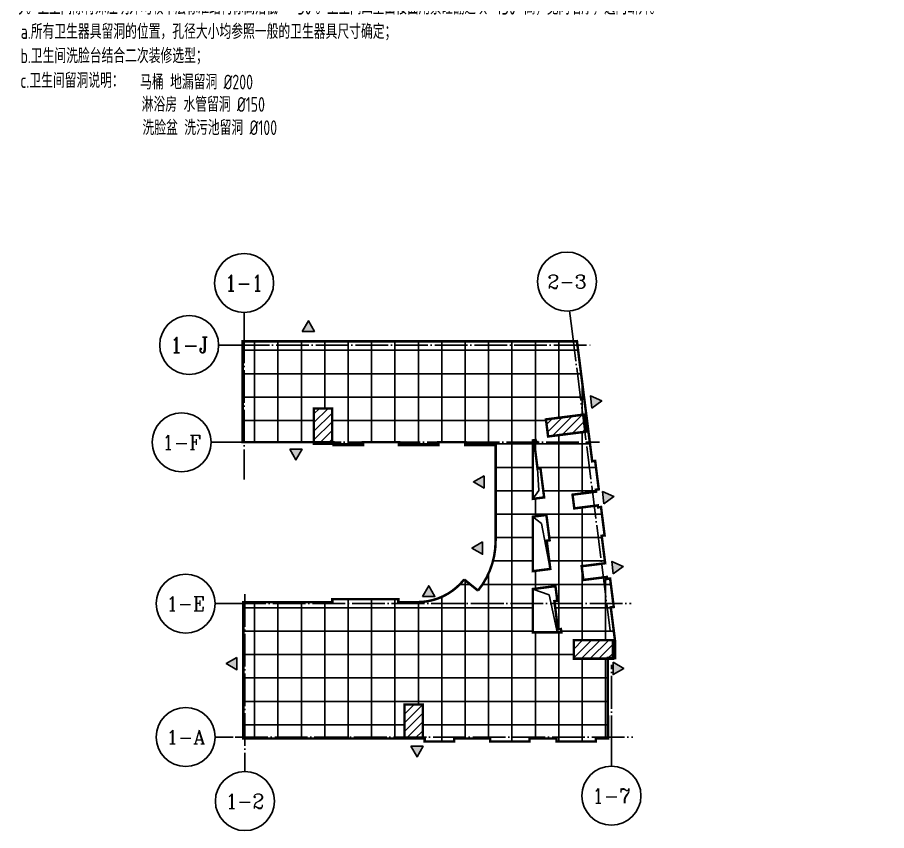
# Model space of a CAD drawing. Header units: millimetres. Extents: x -1048436 to -185795, y -983427 to 400387.
# Drawn here: x -660665 to -634129, y -514507 to -489683 of the extents above; entities that cross this region are included whole.
import ezdxf
from ezdxf.enums import TextEntityAlignment as Align

# ---------------------------------------------------------------- set-up
doc = ezdxf.new("R2010")
doc.units = ezdxf.units.MM
doc.header["$LTSCALE"] = 500
for name, pattern in [('A-FP_05$0$pln_L5$0$Col_L4$0$PHANTOM', [63.5, 31.75, -6.35, 6.35, -6.35, 6.35, -6.35]), ('DASH', [0.35, 0.25, -0.1]), ('DOTE', [2.42, 2, -0.2, 0.02, -0.2])]:
    doc.linetypes.add(name, pattern=pattern)
for name, color, linetype in [('建-填充', 9, 'Continuous'), ('建-文字', 4, 'Continuous'), ('建-符号', 13, 'Continuous'), ('建-轴线', 16, 'DOTE'), ('建-防火分区', 123, 'Continuous')]:
    doc.layers.add(name, color=color, linetype=linetype)
doc.styles.add('_TCH_AXIS', font='COMPLEX', dxfattribs={"bigfont": 'GBCBIG'})
doc.styles.add('HZ0', font='hzs.shx', dxfattribs={"width": 0.7, "bigfont": 'hztxt.shx'})
doc.styles.add('XD2008', font='xd-hzs.shx', dxfattribs={"width": 0.7, "bigfont": 'xd-hztxt.shx'})
pattern_1 = [(45, (374521.56, 50763.32), (-132.582575, 132.582575), [])]

# ---------------------------------------------------------------- blocks, each defined once
blk = doc.blocks.new('三角')
at = {"layer": '建-符号'}
h = blk.add_hatch(color=256, dxfattribs=at)
h.dxf.hatch_style = 1
h.paths.add_polyline_path([(-500, -866), (500, -866), (0, 0)])
blk.add_lwpolyline([(500, -866), (0, 0), (-500, -866)], close=True, dxfattribs=at)
blk = doc.blocks.new('dhfgh')
at = {"layer": '建-文字', "style": 'XD2008', "width": 0.7}
for s, p in [('注：', (-660676, -482283)), ('1', (-660676, -483177)), ('。建筑物相对标高±', (-660393, -483177)), ('0.000', (-657086, -483177)), ('相当于绝对标高', (-655814, -483177)), ('50.800', (-653241, -483177)), ('2', (-660676, -483911)), ('。±', (-660393, -483911)), ('0.000', (-659658, -483911)), ('以下内隔墙采用', (-658386, -483911)), ('100/200', (-655629, -483911)), ('厚', (-653650, -483911)), ('Mu10', (-653097, -483911)), ('砼空心砌块', (-651924, -483911)), ('DM10', (-649901, -483911)), ('混合砂浆砌筑，±', (-648700, -483911)), ('0.000', (-645760, -483911)), ('以上填充墙采用', (-644488, -483911)), ('100/200', (-641915, -483911)), ('厚加气砼砌块', (-639936, -483911)), ('DM10', (-637546, -483911)), ('混合砂浆砌筑。', (-636345, -483911)), ('3', (-660676, -484723)), ('。走道两侧消火栓均为暗装。', (-660393, -484723)), ('4', (-660676, -485503)), ('。除注明外，所有门垛出墙', (-660393, -485503)), ('200', (-655983, -485503)), ('。如遇剪力墙构造柱或结构柱时，预留拉结墙筋用素砼捣。', (-655135, -485503)), ('5', (-660676, -486350)), ('。强弱电间、变压室等除标注外均较本层标准建筑标高抬高', (-660393, -486350)), ('150', (-650838, -486350)), ('，详见建筑平面图。', (-649990, -486350)), ('6', (-660676, -487177)), ('。所有风井壁与风管之间采用柔性非燃材料填塞。', (-660393, -487177)), ('。供幼儿使用的房间门两侧高差以缓坡过渡。', (-660393, -488008)), ('7', (-660676, -488008)), ('。防护栏杆做法详见', (-660393, -488842)), ('8', (-660676, -488842)), ('。卫生间除特殊注明外均较本层标准结构标高落低', (-660393, -489598)), ('。卫生间四壁由楼面用素砼翻道坎', (-651558, -489598)), ('高，宽同墙厚，遇门断开。', (-645197, -489598)), ('9', (-660676, -489598)), ('50', (-652123, -489598)), ('150', (-646045, -489598))]:
    blk.add_text(s, height=525, dxfattribs=at).set_placement(p)
at = {"layer": '建-文字', "linetype": 'ByBlock', "style": 'HZ0', "width": 0.8}
for s, p in [('a.所有卫生器具留洞的位置，孔径大小均参照一般的卫生器具尺寸确定；', (-660563, -490341, -100)), ('b.卫生间洗脸台结合二次装修选型；', (-660572, -491081, -100)), ('c.卫生间留洞说明：', (-660572, -491835, -100)), ('马桶 地漏留洞 %%c200', (-656918, -491882, -100)), ('淋浴房 水管留洞 %%c150', (-656870, -492565, -100)), ('洗脸盆 洗污池留洞 %%C100', (-656846, -493275, -100))]:
    blk.add_text(s, height=450, dxfattribs=at).set_placement(p)

msp = doc.modelspace()

# ---------------------------------------------------------------- hatches: boundary and pattern name
at = {"layer": '建-填充', "linetype": 'A-FP_05$0$pln_L5$0$Col_L4$0$PHANTOM'}
h = msp.add_hatch(dxfattribs=at)
h.set_pattern_fill('NET', color=256, scale=225)
h.set_pattern_definition([(0, (329554.4, 272392.76), (0, 714.375), []), (90, (329554.4, 272392.76), (-714.375, 4e-14), [])])
edge = h.paths.add_edge_path()
edge.add_line((-653765.7, -511695.9), (-653765.7, -507532.9))
edge.add_line((-653765.7, -507532.9), (-651050.7, -507532.9))
edge.add_line((-651050.7, -507532.9), (-651050.7, -507442.4))
edge.add_line((-651050.7, -507442.4), (-649037.1, -507442.4))
edge.add_line((-649037.1, -507442.4), (-649037.1, -507517.8))
edge.add_line((-649037.1, -507517.8), (-649037.1, -507532.9))
edge.add_line((-649037.1, -507532.9), (-648456.9, -507532.9))
edge.add_arc((-648456.9, -505707.2), 1825.7, 270, 321.65336)
edge.add_line((-647025, -506839.9), (-646603.3, -507181.4))
edge.add_arc((-648478.8, -505662.6), 2413.3, 321, 359.99787)
edge.add_line((-646065.5, -505662.7), (-646065.4, -502740))
edge.add_line((-646065.4, -502740), (-646989.2, -502740))
edge.add_line((-646989.2, -502740), (-646989.2, -502649.5))
edge.add_line((-646989.2, -502649.5), (-647815, -502649.5))
edge.add_line((-647815, -502649.5), (-647815, -502740))
edge.add_line((-647815, -502740), (-649014.2, -502740))
edge.add_line((-649014.2, -502740), (-649014.2, -502649.5))
edge.add_line((-649014.2, -502649.5), (-650115.3, -502649.5))
edge.add_line((-650115.3, -502649.5), (-650115.3, -502740))
edge.add_line((-650115.3, -502740), (-651012.7, -502740))
edge.add_line((-651012.7, -502740), (-651012.7, -502649.5))
edge.add_line((-651012.7, -502649.5), (-653788.1, -502649.5))
edge.add_line((-653788.1, -502649.5), (-653788.1, -499572.5))
edge.add_line((-653788.1, -499572.5), (-643627.7, -499572.8))
edge.add_line((-643627.7, -499572.8), (-643582.8, -499567.1))
edge.add_line((-643582.8, -499567.1), (-643116.6, -503233.4))
edge.add_line((-643116.6, -503233.4), (-643026.8, -503222))
edge.add_line((-643026.8, -503222), (-642916.4, -504089.9))
edge.add_line((-642916.4, -504089.9), (-643006.2, -504101.3))
edge.add_line((-643006.2, -504101.3), (-642998.6, -504161.1))
edge.add_line((-642998.6, -504161.1), (-643716.8, -504252.5))
edge.add_line((-643716.8, -504252.5), (-643663.5, -504671.4))
edge.add_line((-643663.5, -504671.4), (-642945.3, -504580.1))
edge.add_line((-642945.3, -504580.1), (-642937.7, -504639.9))
edge.add_line((-642937.7, -504639.9), (-642847.9, -504628.5))
edge.add_line((-642847.9, -504628.5), (-642737.6, -505496.4))
edge.add_line((-642737.6, -505496.4), (-642827.3, -505507.8))
edge.add_line((-642827.3, -505507.8), (-642720.8, -506345.7))
edge.add_line((-642720.8, -506345.7), (-643439, -506437))
edge.add_line((-643439, -506437), (-643385.7, -506856))
edge.add_line((-643385.7, -506856), (-642667.5, -506764.7))
edge.add_line((-642667.5, -506764.7), (-642659.9, -506824.5))
edge.add_line((-642659.9, -506824.5), (-642570.1, -506813.1))
edge.add_line((-642570.1, -506813.1), (-642459.7, -507680.9))
edge.add_line((-642459.7, -507680.9), (-642549.5, -507692.4))
edge.add_line((-642549.5, -507692.4), (-642420.2, -508709.4))
edge.add_line((-642420.2, -508709.4), (-642420.2, -509237.3))
edge.add_line((-642420.2, -509237.3), (-642641.7, -509237.3))
edge.add_line((-642641.7, -509237.3), (-642634.2, -511695.9))
edge.add_line((-642634.2, -511695.9), (-643007.5, -511695.9))
edge.add_line((-643007.5, -511695.9), (-643007.5, -511786.4))
edge.add_line((-643007.5, -511786.4), (-644206.6, -511786.4))
edge.add_line((-644206.6, -511786.4), (-644206.6, -511695.9))
edge.add_line((-644206.6, -511695.9), (-645032.4, -511695.9))
edge.add_line((-645032.4, -511695.9), (-645032.4, -511786.4))
edge.add_line((-645032.4, -511786.4), (-646231.5, -511786.4))
edge.add_line((-646231.5, -511786.4), (-646231.5, -511695.9))
edge.add_line((-646231.5, -511695.9), (-647332.6, -511695.9))
edge.add_line((-647332.6, -511695.9), (-647332.6, -511786.4))
edge.add_line((-647332.6, -511786.4), (-648230.1, -511786.4))
edge.add_line((-648230.1, -511786.4), (-648230.1, -511695.9))
edge.add_line((-648230.1, -511695.9), (-653765.7, -511695.9))
h.paths.add_polyline_path([(-651612.7, -501619.2), (-651057.7, -501619.2), (-651057.7, -502699.2), (-651612.7, -502699.2)], flags=16)
h.paths.add_polyline_path([(-644328.2, -501929.6), (-643362.5, -501806.8), (-643296.1, -502327.6), (-644462.8, -502476), (-644529, -501955.2)], flags=16)
h.paths.add_polyline_path([(-643677.9, -508695.7), (-642482.6, -508695.7), (-642482.6, -509258.2), (-643677.9, -509258.2)], flags=16)
h.paths.add_polyline_path([(-648845.4, -510660.7), (-648290.4, -510660.7), (-648290.4, -511695.7), (-648845.4, -511695.7)], flags=16)
h.paths.add_polyline_path([(-644239, -507044.2), (-644182, -507490.6), (-644271.3, -507502), (-644161.5, -508365), (-644072.2, -508353.6), (-644059.3, -508455.7), (-644930.3, -508455.7), (-644930.3, -507132.1)], flags=16)
h.paths.add_polyline_path([(-644515.2, -504871.7), (-644416.8, -505645.5), (-644505.9, -505656.8), (-644396.2, -506519.9), (-644930.3, -506587.8), (-644930.3, -504924.4)], flags=16)
edge = h.paths.add_edge_path(flags=16)
edge.add_line((-644802.7, -502609.9), (-644793.2, -502684.3))
edge.add_line((-644793.2, -502684.3), (-644882.5, -502695.7))
edge.add_line((-644882.5, -502695.7), (-644786, -503454.5))
edge.add_line((-644786, -503454.5), (-644696.9, -503443.2))
edge.add_line((-644696.9, -503443.2), (-644583.6, -504336.1))
edge.add_line((-644583.6, -504336.1), (-644930.3, -504380.2))
edge.add_line((-644930.3, -504380.2), (-644930.3, -502595.9))
edge.add_line((-644930.3, -502595.9), (-644806.2, -502580.1))
at = {"layer": '建-填充'}
h = msp.add_hatch(dxfattribs=at)
h.set_pattern_fill('普通砖', color=256, scale=75)
h.set_pattern_definition(pattern_1)
h.paths.add_polyline_path([(-651612.7, -501619.2), (-651057.7, -501619.2), (-651057.7, -502699.2), (-651612.7, -502699.2)])
h = msp.add_hatch(dxfattribs=at)
h.set_pattern_fill('普通砖', color=256, scale=75)
h.set_pattern_definition(pattern_1)
h.paths.add_polyline_path([(-644328.2, -501929.6), (-643362.5, -501806.8), (-643296.1, -502327.6), (-644462.8, -502476), (-644529, -501955.2)])
h = msp.add_hatch(dxfattribs=at)
h.set_pattern_fill('普通砖', color=256, scale=75)
h.set_pattern_definition(pattern_1)
h.paths.add_polyline_path([(-643677.9, -508695.7), (-642482.6, -508695.7), (-642482.6, -509258.2), (-643677.9, -509258.2)])
h = msp.add_hatch(dxfattribs=at)
h.set_pattern_fill('普通砖', color=256, scale=75)
h.set_pattern_definition(pattern_1)
h.paths.add_polyline_path([(-648845.4, -510660.7), (-648290.4, -510660.7), (-648290.4, -511695.7), (-648845.4, -511695.7)])

# ---------------------------------------------------------------- linework, layer by layer
for points in [[(-644930.3, -504380.2), (-644742.5, -504120.4), (-644786, -503454.5)], [(-644930.3, -504924.4), (-644665, -505133.4), (-644396.2, -506519.9)], [(-644930.3, -507132.1), (-644433.8, -507310.9), (-644174, -508493.2)]]:
    msp.add_lwpolyline(points)
at = {"layer": '建-符号'}
for p, q in [((-653742.9, -499239.8), (-653742.9, -498692.1)), ((-643741.3, -499184.7), (-643810.4, -498641.3)), ((-653973.1, -499684.2), (-654520.8, -499684.2)), ((-654205.3, -502654.2), (-654753, -502654.2)), ((-654079.6, -507578.2), (-654627.4, -507578.2)), ((-654079.6, -511650.7), (-654627.4, -511650.7)), ((-642528.9, -511995.7), (-642528.9, -512543.4)), ((-653720.4, -512159.6), (-653720.4, -512707.3))]:
    msp.add_line(p, q, dxfattribs=at)
for centre in [(-653742.9, -497792.1), (-643886.1, -497746.1), (-655420.8, -499684.2), (-655653, -502654.2), (-655527.4, -507578.2), (-655527.4, -511650.7), (-642528.9, -513443.4), (-653720.4, -513607.3)]:
    msp.add_circle(centre, 900, dxfattribs=at)
at = {"layer": '建-轴线'}
for points in [[(-653742.9, -499239.8), (-653742.9, -503792.4)], [(-643741.3, -499184.7), (-642568.8, -508404.4)], [(-653973.1, -499684.2), (-643098.3, -499684.2)], [(-654205.3, -502654.2), (-642889.9, -502654.2)], [(-653720.4, -507288.7), (-653720.4, -512159.6)], [(-654079.6, -507578.2), (-641924.9, -507578.2)], [(-642528.9, -511995.7), (-642528.9, -509445.7)], [(-654020.4, -511650.7), (-641875.5, -511650.7)]]:
    msp.add_lwpolyline(points, dxfattribs=at)
at = {"layer": '建-防火分区', "linetype": 'DASH', "const_width": 75}
msp.add_lwpolyline([(-653765.7, -511695.9), (-653765.7, -507532.9), (-651050.7, -507532.9), (-651050.7, -507442.4), (-649037.1, -507442.4), (-649037.1, -507517.8), (-649037.1, -507532.9), (-648456.9, -507532.9, 0.2292756), (-647025, -506839.9), (-646603.3, -507181.4, 0.1718218), (-646065.5, -505662.7), (-646065.4, -502740), (-646989.2, -502740), (-646989.2, -502649.5), (-647815, -502649.5), (-647815, -502740), (-649014.2, -502740), (-649014.2, -502649.5), (-650115.3, -502649.5), (-650115.3, -502740), (-651012.7, -502740), (-651012.7, -502649.5), (-653788.1, -502649.5), (-653788.1, -499572.5), (-643627.7, -499572.8), (-643582.8, -499567.1), (-643116.6, -503233.4), (-643026.8, -503222), (-642916.4, -504089.9), (-643006.2, -504101.3), (-642998.6, -504161.1), (-643716.8, -504252.5), (-643663.5, -504671.4), (-642945.3, -504580.1), (-642937.7, -504639.9), (-642847.9, -504628.5), (-642737.6, -505496.4), (-642827.3, -505507.8), (-642720.8, -506345.7), (-643439, -506437), (-643385.7, -506856), (-642667.5, -506764.7), (-642659.9, -506824.5), (-642570.1, -506813.1), (-642459.7, -507680.9), (-642549.5, -507692.4), (-642420.2, -508709.4), (-642420.2, -509237.3), (-642641.7, -509237.3), (-642634.2, -511695.9), (-643007.5, -511695.9), (-643007.5, -511786.4), (-644206.6, -511786.4), (-644206.6, -511695.9), (-645032.4, -511695.9), (-645032.4, -511786.4), (-646231.5, -511786.4), (-646231.5, -511695.9), (-647332.6, -511695.9), (-647332.6, -511786.4), (-648230.1, -511786.4), (-648230.1, -511695.9)], format="xyb", close=True, dxfattribs=at)
at = {"layer": '建-防火分区', "const_width": 75}
for points in [[(-651612.7, -501619.2), (-651057.7, -501619.2), (-651057.7, -502699.2), (-651612.7, -502699.2)], [(-644328.2, -501929.6), (-643362.5, -501806.8), (-643296.1, -502327.6), (-644462.8, -502476), (-644529, -501955.2)], [(-643677.9, -508695.7), (-642482.6, -508695.7), (-642482.6, -509258.2), (-643677.9, -509258.2)], [(-648845.4, -510660.7), (-648290.4, -510660.7), (-648290.4, -511695.7), (-648845.4, -511695.7)]]:
    msp.add_lwpolyline(points, close=True, dxfattribs=at)
at = {"layer": '建-防火分区', "linetype": 'DASH', "const_width": 75}
msp.add_lwpolyline([(-644802.7, -502609.9), (-644793.2, -502684.3), (-644882.5, -502695.7), (-644786, -503454.5), (-644696.9, -503443.2), (-644583.6, -504336.1), (-644930.3, -504380.2), (-644930.3, -502595.9), (-644806.2, -502580.1)], dxfattribs=at)
for points in [[(-644515.2, -504871.7), (-644416.8, -505645.5), (-644505.9, -505656.8), (-644396.2, -506519.9), (-644930.3, -506587.8), (-644930.3, -504924.4)], [(-644239, -507044.2), (-644182, -507490.6), (-644271.3, -507502), (-644161.5, -508365), (-644072.2, -508353.6), (-644059.3, -508455.7), (-644930.3, -508455.7), (-644930.3, -507132.1)]]:
    msp.add_lwpolyline(points, close=True, dxfattribs=at)

# ---------------------------------------------------------------- block references
msp.add_blockref('dhfgh', (0, 0))
at = {"layer": '建-符号', "xscale": -0.375, "yscale": 0.375, "zscale": 0.375}
for p in [(-651782.8, -498942.7), (-648105.4, -507031.2)]:
    msp.add_blockref('三角', p, dxfattribs=at)
at = {"layer": '建-符号'}
for p, xscale, yscale, zscale, rotation in [((-642824.7, -501388.9), 0.3749999999999998, 0.3749999999999998, 0.3749999999999998, 276.635631743529), ((-652160.7, -503192.7), 0.375, 0.375, 0.375, 180), ((-646743.2, -503861.8), 0.375, 0.375, 0.375, 90.00000000000001), ((-642456.1, -504304.7), 0.3749999999999998, 0.3749999999999998, 0.3749999999999998, 276.635631743529), ((-646787.8, -505882.7), 0.375, 0.375, 0.375, 90.00000000000001), ((-642171, -506440.5), 0.3749999999999998, 0.3749999999999998, 0.3749999999999998, 276.635631743529), ((-654290.1, -509407.8), 0.375, 0.375, 0.375, 90.00000000000001), ((-642152.5, -509555.9), -0.375, 0.375, 0.375, 270), ((-648464.9, -512257.3), 0.375, 0.375, 0.375, 180)]:
    msp.add_blockref('三角', p, dxfattribs=dict(at, xscale=xscale, yscale=yscale, zscale=zscale, rotation=rotation))

# ---------------------------------------------------------------- texts
at = {"layer": '建-文字', "style": '_TCH_AXIS'}
for s, height, p, p2 in [('1-1', 487.91, (-654323.8, -498036.1), (-653162.1, -498036.1)), ('2-3', 416.24, (-644480.7, -497954.2), (-643291.5, -497954.2)), ('1-J', 471.82, (-656005, -499920.1), (-654836.7, -499920.1)), ('1-F', 435.59, (-656244.2, -502872), (-655061.9, -502872)), ('1-E', 435.59, (-656118.6, -507796), (-654936.2, -507796)), ('1-A', 422.51, (-656120.9, -511861.9), (-654933.9, -511861.9)), ('1-2', 449.44, (-654309, -513832), (-653131.9, -513832)), ('1-7', 449.44, (-643117.5, -513668.1), (-641940.4, -513668.1))]:
    msp.add_text(s, height=height, dxfattribs=at).set_placement(p, p2, align=Align.FIT)

doc.saveas('drawing.dxf')
